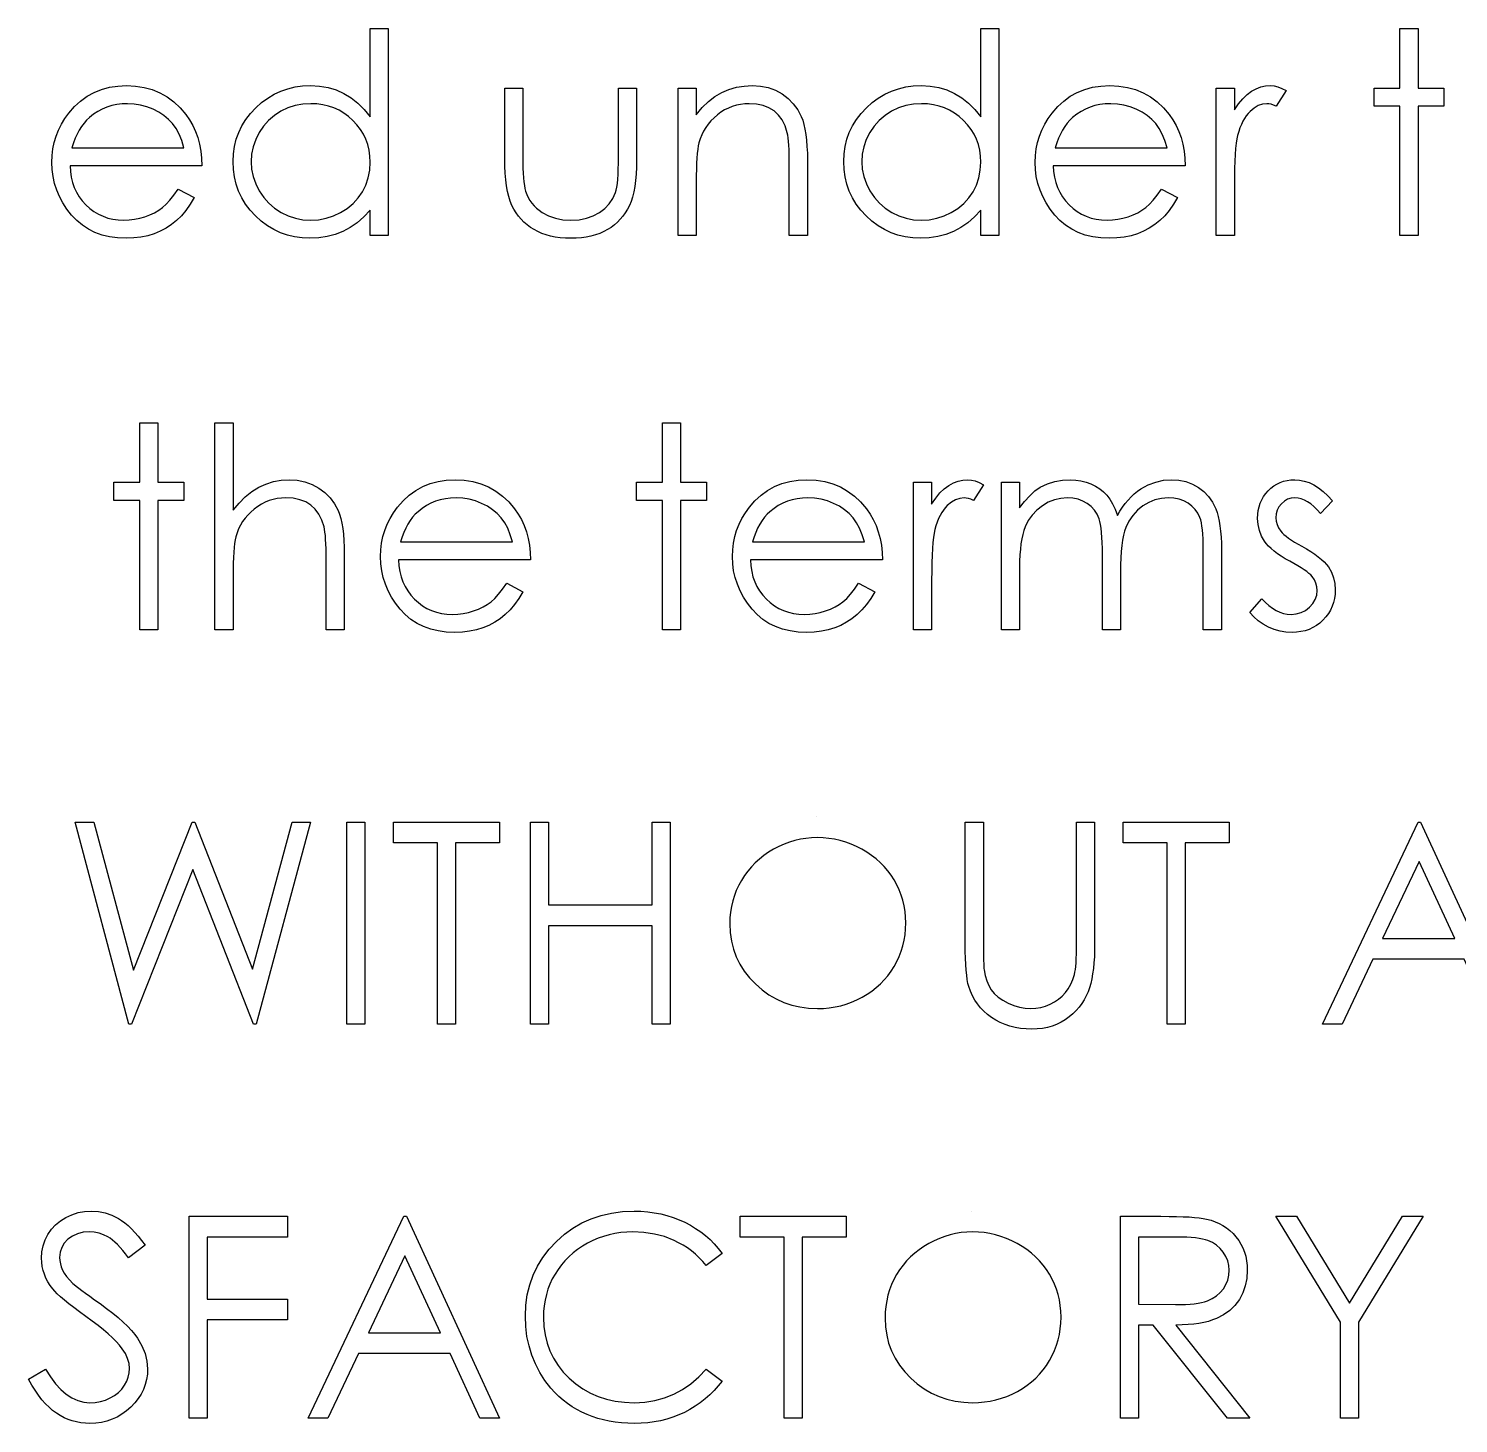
# Model space of a CAD drawing. Header units: millimetres. Extents: x -49 to 245, y 0 to 119.
# Drawn here: x 90.37 to 115.17, y 87.79 to 111.97 of the extents above; entities that cross this region are included whole.
import ezdxf

# ---------------------------------------------------------------- set-up
doc = ezdxf.new("R2010")
doc.units = ezdxf.units.MM

msp = doc.modelspace()

# ---------------------------------------------------------------- linework, layer by layer
at = {"color": 7, "linetype": 'Continuous'}
for p, q in [((104.035, 98.302), (104.035, 98.302)), ((106.728, 91.468), (106.728, 91.468))]:
    msp.add_line(p, q, dxfattribs=at)
at = {"color": 7, "linetype": 'Continuous', "flags": 128}
for points in [[(96.609, 111.968), (96.609, 108.379), (96.609, 108.379), (96.295, 108.379), (96.295, 108.379), (96.295, 108.821), (96.295, 108.821), (96.186, 108.703), (96.072, 108.602), (95.95, 108.518), (95.823, 108.451), (95.689, 108.4), (95.549, 108.363), (95.403, 108.341), (95.25, 108.334), (95.25, 108.334), (95.115, 108.34), (94.985, 108.358), (94.859, 108.388), (94.739, 108.43), (94.624, 108.485), (94.513, 108.552), (94.408, 108.63), (94.307, 108.721), (94.216, 108.821), (94.136, 108.925), (94.07, 109.035), (94.014, 109.151), (93.972, 109.272), (93.941, 109.397), (93.923, 109.528), (93.917, 109.664), (93.917, 109.664), (93.923, 109.798), (93.941, 109.927), (93.972, 110.05), (94.016, 110.169), (94.071, 110.283), (94.138, 110.391), (94.218, 110.496), (94.311, 110.595), (94.412, 110.685), (94.518, 110.764), (94.629, 110.83), (94.746, 110.884), (94.867, 110.927), (94.993, 110.957), (95.124, 110.975), (95.26, 110.981), (95.26, 110.981), (95.417, 110.973), (95.565, 110.947), (95.706, 110.905), (95.839, 110.846), (95.965, 110.77), (96.083, 110.677), (96.193, 110.567), (96.295, 110.441), (96.295, 110.441), (96.295, 111.968), (96.295, 111.968), (96.609, 111.968)], [(107.199, 111.968), (107.199, 108.379), (107.199, 108.379), (106.885, 108.379), (106.885, 108.379), (106.885, 108.821), (106.885, 108.821), (106.776, 108.703), (106.662, 108.602), (106.54, 108.518), (106.412, 108.451), (106.278, 108.4), (106.139, 108.363), (105.992, 108.341), (105.84, 108.334), (105.84, 108.334), (105.705, 108.34), (105.574, 108.358), (105.449, 108.388), (105.328, 108.43), (105.213, 108.485), (105.103, 108.552), (104.997, 108.63), (104.897, 108.721), (104.805, 108.821), (104.726, 108.925), (104.659, 109.035), (104.604, 109.151), (104.561, 109.272), (104.531, 109.397), (104.513, 109.528), (104.507, 109.664), (104.507, 109.664), (104.513, 109.798), (104.531, 109.927), (104.562, 110.05), (104.605, 110.169), (104.661, 110.283), (104.728, 110.391), (104.808, 110.496), (104.901, 110.595), (105.002, 110.685), (105.108, 110.764), (105.219, 110.83), (105.335, 110.884), (105.457, 110.927), (105.583, 110.957), (105.714, 110.975), (105.85, 110.981), (105.85, 110.981), (106.006, 110.973), (106.155, 110.947), (106.296, 110.905), (106.429, 110.846), (106.555, 110.77), (106.673, 110.677), (106.782, 110.567), (106.885, 110.441), (106.885, 110.441), (106.885, 111.968), (106.885, 111.968), (107.199, 111.968)], [(114.154, 111.968), (114.468, 111.968), (114.468, 111.968), (114.468, 110.936), (114.468, 110.936), (114.917, 110.936), (114.917, 110.936), (114.917, 110.622), (114.917, 110.622), (114.468, 110.622), (114.468, 110.622), (114.468, 108.379), (114.468, 108.379), (114.154, 108.379), (114.154, 108.379), (114.154, 110.622), (114.154, 110.622), (113.705, 110.622), (113.705, 110.622), (113.705, 110.936), (113.705, 110.936), (114.154, 110.936), (114.154, 110.936), (114.154, 111.968)], [(92.965, 109.186), (93.244, 109.04), (93.244, 109.04), (93.175, 108.923), (93.101, 108.817), (93.023, 108.723), (92.939, 108.642), (92.85, 108.571), (92.756, 108.51), (92.656, 108.456), (92.55, 108.412), (92.439, 108.378), (92.32, 108.353), (92.195, 108.339), (92.062, 108.334), (92.062, 108.334), (91.915, 108.34), (91.776, 108.359), (91.646, 108.39), (91.523, 108.435), (91.41, 108.491), (91.304, 108.561), (91.206, 108.643), (91.117, 108.737), (91.037, 108.84), (90.967, 108.946), (90.909, 109.055), (90.861, 109.168), (90.824, 109.284), (90.797, 109.402), (90.781, 109.525), (90.776, 109.65), (90.776, 109.65), (90.781, 109.768), (90.794, 109.883), (90.817, 109.995), (90.849, 110.103), (90.891, 110.208), (90.941, 110.31), (91.002, 110.409), (91.07, 110.504), (91.07, 110.504), (91.168, 110.616), (91.273, 110.713), (91.386, 110.795), (91.507, 110.862), (91.636, 110.914), (91.773, 110.952), (91.917, 110.973), (92.07, 110.981), (92.07, 110.981), (92.227, 110.973), (92.377, 110.95), (92.517, 110.91), (92.65, 110.856), (92.775, 110.785), (92.891, 110.698), (93, 110.595), (93.1, 110.478), (93.1, 110.478), (93.165, 110.386), (93.22, 110.289), (93.268, 110.186), (93.306, 110.078), (93.337, 109.964), (93.359, 109.845), (93.373, 109.72), (93.378, 109.59), (93.378, 109.59), (91.09, 109.59), (91.09, 109.59), (91.096, 109.489), (91.11, 109.392), (91.133, 109.3), (91.164, 109.214), (91.201, 109.132), (91.248, 109.054), (91.302, 108.981), (91.365, 108.912), (91.434, 108.85), (91.506, 108.796), (91.582, 108.751), (91.663, 108.714), (91.747, 108.685), (91.835, 108.665), (91.927, 108.652), (92.023, 108.648), (92.023, 108.648), (92.117, 108.651), (92.209, 108.662), (92.3, 108.681), (92.39, 108.707), (92.476, 108.74), (92.555, 108.777), (92.628, 108.82), (92.693, 108.866), (92.757, 108.923), (92.824, 108.996), (92.893, 109.083), (92.965, 109.186)], [(98.628, 110.936), (98.943, 110.936), (98.943, 110.936), (98.943, 109.75), (98.943, 109.75), (98.943, 109.645), (98.945, 109.55), (98.95, 109.462), (98.955, 109.383), (98.962, 109.313), (98.971, 109.251), (98.98, 109.197), (98.992, 109.152), (98.992, 109.152), (99.013, 109.095), (99.038, 109.041), (99.067, 108.991), (99.1, 108.943), (99.138, 108.898), (99.18, 108.857), (99.226, 108.818), (99.276, 108.783), (99.386, 108.724), (99.507, 108.681), (99.637, 108.656), (99.778, 108.648), (99.778, 108.648), (99.918, 108.656), (100.047, 108.681), (100.165, 108.722), (100.271, 108.78), (100.364, 108.85), (100.442, 108.932), (100.505, 109.024), (100.551, 109.127), (100.551, 109.127), (100.563, 109.169), (100.573, 109.221), (100.582, 109.283), (100.59, 109.356), (100.596, 109.439), (100.599, 109.533), (100.602, 109.636), (100.603, 109.75), (100.603, 109.75), (100.603, 110.936), (100.603, 110.936), (100.917, 110.936), (100.917, 110.936), (100.917, 109.691), (100.917, 109.691), (100.915, 109.564), (100.909, 109.445), (100.899, 109.333), (100.885, 109.231), (100.868, 109.136), (100.846, 109.049), (100.82, 108.971), (100.791, 108.9), (100.757, 108.836), (100.72, 108.775), (100.678, 108.717), (100.633, 108.663), (100.583, 108.613), (100.53, 108.566), (100.472, 108.523), (100.411, 108.484), (100.345, 108.449), (100.276, 108.418), (100.202, 108.393), (100.125, 108.371), (100.043, 108.355), (99.958, 108.343), (99.869, 108.336), (99.775, 108.334), (99.775, 108.334), (99.682, 108.336), (99.592, 108.343), (99.506, 108.355), (99.424, 108.371), (99.346, 108.393), (99.273, 108.418), (99.203, 108.449), (99.137, 108.484), (99.075, 108.523), (99.017, 108.566), (98.963, 108.613), (98.913, 108.664), (98.868, 108.719), (98.826, 108.777), (98.788, 108.838), (98.755, 108.904), (98.725, 108.975), (98.699, 109.055), (98.678, 109.144), (98.66, 109.241), (98.646, 109.347), (98.636, 109.46), (98.631, 109.583), (98.628, 109.714), (98.628, 109.714), (98.628, 110.936)], [(101.635, 110.936), (101.949, 110.936), (101.949, 110.936), (101.949, 110.475), (101.949, 110.475), (102.052, 110.598), (102.16, 110.704), (102.274, 110.791), (102.393, 110.86), (102.517, 110.913), (102.647, 110.951), (102.782, 110.973), (102.922, 110.981), (102.922, 110.981), (103.064, 110.972), (103.197, 110.945), (103.322, 110.9), (103.438, 110.837), (103.543, 110.758), (103.634, 110.667), (103.71, 110.563), (103.771, 110.447), (103.796, 110.382), (103.818, 110.307), (103.836, 110.225), (103.852, 110.134), (103.863, 110.035), (103.871, 109.927), (103.877, 109.809), (103.878, 109.685), (103.878, 109.685), (103.878, 108.379), (103.878, 108.379), (103.564, 108.379), (103.564, 108.379), (103.564, 109.582), (103.564, 109.582), (103.564, 109.686), (103.562, 109.781), (103.559, 109.868), (103.555, 109.946), (103.55, 110.014), (103.543, 110.072), (103.536, 110.123), (103.527, 110.164), (103.527, 110.164), (103.491, 110.281), (103.442, 110.384), (103.379, 110.47), (103.302, 110.541), (103.212, 110.596), (103.11, 110.635), (102.995, 110.659), (102.867, 110.667), (102.867, 110.667), (102.792, 110.664), (102.718, 110.655), (102.646, 110.64), (102.576, 110.619), (102.508, 110.591), (102.443, 110.558), (102.379, 110.518), (102.317, 110.472), (102.259, 110.422), (102.206, 110.369), (102.159, 110.313), (102.116, 110.254), (102.079, 110.192), (102.046, 110.128), (102.019, 110.06), (101.997, 109.99), (101.997, 109.99), (101.986, 109.938), (101.976, 109.876), (101.968, 109.805), (101.961, 109.724), (101.956, 109.634), (101.952, 109.533), (101.95, 109.423), (101.949, 109.303), (101.949, 109.303), (101.949, 108.379), (101.949, 108.379), (101.635, 108.379), (101.635, 108.379), (101.635, 110.936)], [(110.016, 109.186), (110.295, 109.04), (110.295, 109.04), (110.226, 108.923), (110.153, 108.817), (110.074, 108.723), (109.99, 108.642), (109.901, 108.571), (109.807, 108.51), (109.707, 108.456), (109.602, 108.412), (109.49, 108.378), (109.372, 108.353), (109.246, 108.339), (109.114, 108.334), (109.114, 108.334), (108.966, 108.34), (108.828, 108.359), (108.697, 108.39), (108.575, 108.435), (108.461, 108.491), (108.355, 108.561), (108.257, 108.643), (108.168, 108.737), (108.088, 108.84), (108.019, 108.946), (107.96, 109.055), (107.913, 109.168), (107.875, 109.284), (107.848, 109.402), (107.833, 109.525), (107.827, 109.65), (107.827, 109.65), (107.832, 109.768), (107.845, 109.883), (107.869, 109.995), (107.901, 110.103), (107.942, 110.208), (107.993, 110.31), (108.053, 110.409), (108.122, 110.504), (108.122, 110.504), (108.219, 110.616), (108.324, 110.713), (108.437, 110.795), (108.558, 110.862), (108.687, 110.914), (108.824, 110.952), (108.969, 110.973), (109.121, 110.981), (109.121, 110.981), (109.278, 110.973), (109.428, 110.95), (109.569, 110.91), (109.701, 110.856), (109.826, 110.785), (109.942, 110.698), (110.051, 110.595), (110.151, 110.478), (110.151, 110.478), (110.216, 110.386), (110.271, 110.289), (110.319, 110.186), (110.357, 110.078), (110.388, 109.964), (110.411, 109.845), (110.424, 109.72), (110.43, 109.59), (110.43, 109.59), (108.141, 109.59), (108.141, 109.59), (108.148, 109.489), (108.162, 109.392), (108.184, 109.3), (108.215, 109.214), (108.253, 109.132), (108.299, 109.054), (108.354, 108.981), (108.416, 108.912), (108.485, 108.85), (108.557, 108.796), (108.633, 108.751), (108.714, 108.714), (108.798, 108.685), (108.887, 108.665), (108.978, 108.652), (109.074, 108.648), (109.074, 108.648), (109.168, 108.651), (109.26, 108.662), (109.351, 108.681), (109.441, 108.707), (109.527, 108.74), (109.607, 108.777), (109.679, 108.82), (109.745, 108.866), (109.809, 108.923), (109.875, 108.996), (109.945, 109.083), (110.016, 109.186)], [(110.968, 110.936), (111.282, 110.936), (111.282, 110.936), (111.282, 110.56), (111.282, 110.56), (111.354, 110.663), (111.427, 110.752), (111.502, 110.824), (111.58, 110.882), (111.659, 110.925), (111.74, 110.957), (111.822, 110.975), (111.906, 110.981), (111.906, 110.981), (111.971, 110.975), (112.039, 110.959), (112.108, 110.932), (112.18, 110.893), (112.18, 110.893), (112.007, 110.621), (112.007, 110.621), (111.962, 110.641), (111.92, 110.656), (111.881, 110.664), (111.847, 110.667), (111.847, 110.667), (111.772, 110.659), (111.697, 110.633), (111.625, 110.591), (111.554, 110.532), (111.519, 110.497), (111.487, 110.456), (111.458, 110.411), (111.43, 110.361), (111.404, 110.307), (111.38, 110.248), (111.358, 110.184), (111.338, 110.116), (111.338, 110.116), (111.325, 110.055), (111.314, 109.98), (111.304, 109.891), (111.296, 109.788), (111.29, 109.671), (111.286, 109.541), (111.283, 109.397), (111.282, 109.238), (111.282, 109.238), (111.282, 108.379), (111.282, 108.379), (110.968, 108.379), (110.968, 108.379), (110.968, 110.936)], [(93.064, 109.904), (93.027, 110.028), (92.982, 110.139), (92.929, 110.236), (92.869, 110.321), (92.8, 110.395), (92.72, 110.462), (92.63, 110.52), (92.53, 110.572), (92.423, 110.614), (92.313, 110.643), (92.201, 110.661), (92.086, 110.667), (92.086, 110.667), (91.992, 110.663), (91.901, 110.652), (91.814, 110.633), (91.73, 110.607), (91.649, 110.573), (91.572, 110.532), (91.498, 110.483), (91.427, 110.427), (91.427, 110.427), (91.378, 110.381), (91.333, 110.329), (91.29, 110.272), (91.251, 110.21), (91.214, 110.141), (91.18, 110.068), (91.15, 109.989), (91.123, 109.904), (91.123, 109.904), (93.064, 109.904)], [(95.264, 110.667), (95.127, 110.659), (94.995, 110.634), (94.869, 110.593), (94.748, 110.535), (94.636, 110.463), (94.535, 110.377), (94.447, 110.278), (94.371, 110.165), (94.31, 110.044), (94.266, 109.92), (94.239, 109.792), (94.231, 109.661), (94.231, 109.661), (94.24, 109.53), (94.266, 109.403), (94.31, 109.278), (94.372, 109.156), (94.449, 109.042), (94.537, 108.942), (94.638, 108.855), (94.751, 108.782), (94.873, 108.723), (94.998, 108.681), (95.128, 108.656), (95.262, 108.648), (95.262, 108.648), (95.398, 108.656), (95.53, 108.681), (95.658, 108.722), (95.783, 108.78), (95.899, 108.852), (96.001, 108.937), (96.088, 109.033), (96.162, 109.14), (96.22, 109.257), (96.262, 109.382), (96.287, 109.513), (96.295, 109.652), (96.295, 109.652), (96.29, 109.758), (96.276, 109.859), (96.253, 109.957), (96.221, 110.049), (96.179, 110.138), (96.128, 110.222), (96.067, 110.301), (95.997, 110.376), (95.921, 110.444), (95.84, 110.504), (95.755, 110.553), (95.665, 110.594), (95.572, 110.626), (95.473, 110.649), (95.371, 110.663), (95.264, 110.667)], [(105.854, 110.667), (105.717, 110.659), (105.585, 110.634), (105.459, 110.593), (105.337, 110.535), (105.225, 110.463), (105.125, 110.377), (105.037, 110.278), (104.96, 110.165), (104.899, 110.044), (104.856, 109.92), (104.829, 109.792), (104.821, 109.661), (104.821, 109.661), (104.83, 109.53), (104.856, 109.403), (104.9, 109.278), (104.962, 109.156), (105.039, 109.042), (105.127, 108.942), (105.228, 108.855), (105.341, 108.782), (105.462, 108.723), (105.588, 108.681), (105.717, 108.656), (105.851, 108.648), (105.851, 108.648), (105.987, 108.656), (106.12, 108.681), (106.248, 108.722), (106.373, 108.78), (106.489, 108.852), (106.591, 108.937), (106.678, 109.033), (106.752, 109.14), (106.81, 109.257), (106.852, 109.382), (106.876, 109.513), (106.885, 109.652), (106.885, 109.652), (106.88, 109.758), (106.866, 109.859), (106.843, 109.957), (106.811, 110.049), (106.768, 110.138), (106.717, 110.222), (106.657, 110.301), (106.587, 110.376), (106.51, 110.444), (106.43, 110.504), (106.344, 110.553), (106.255, 110.594), (106.161, 110.626), (106.063, 110.649), (105.961, 110.663), (105.854, 110.667)], [(110.116, 109.904), (110.078, 110.028), (110.033, 110.139), (109.98, 110.236), (109.92, 110.321), (109.851, 110.395), (109.771, 110.462), (109.682, 110.52), (109.581, 110.572), (109.475, 110.614), (109.365, 110.643), (109.253, 110.661), (109.138, 110.667), (109.138, 110.667), (109.044, 110.663), (108.952, 110.652), (108.865, 110.633), (108.781, 110.607), (108.7, 110.573), (108.623, 110.532), (108.549, 110.483), (108.478, 110.427), (108.478, 110.427), (108.429, 110.381), (108.384, 110.329), (108.341, 110.272), (108.302, 110.21), (108.265, 110.141), (108.232, 110.068), (108.202, 109.989), (108.174, 109.904), (108.174, 109.904), (110.116, 109.904)], [(92.301, 105.135), (92.616, 105.135), (92.616, 105.135), (92.616, 104.103), (92.616, 104.103), (93.064, 104.103), (93.064, 104.103), (93.064, 103.789), (93.064, 103.789), (92.616, 103.789), (92.616, 103.789), (92.616, 101.545), (92.616, 101.545), (92.302, 101.545), (92.302, 101.545), (92.302, 103.789), (92.302, 103.789), (91.853, 103.789), (91.853, 103.789), (91.853, 104.103), (91.853, 104.103), (92.302, 104.103), (92.302, 104.103), (92.302, 105.135)], [(93.603, 105.135), (93.917, 105.135), (93.917, 105.135), (93.917, 103.62), (93.917, 103.62), (94.021, 103.744), (94.13, 103.851), (94.244, 103.942), (94.363, 104.016), (94.487, 104.073), (94.617, 104.115), (94.751, 104.139), (94.89, 104.148), (94.89, 104.148), (95.032, 104.139), (95.165, 104.112), (95.29, 104.066), (95.406, 104.003), (95.511, 103.925), (95.602, 103.834), (95.678, 103.731), (95.739, 103.615), (95.764, 103.55), (95.786, 103.475), (95.804, 103.393), (95.82, 103.302), (95.831, 103.202), (95.839, 103.094), (95.845, 102.977), (95.846, 102.851), (95.846, 102.851), (95.846, 101.545), (95.846, 101.545), (95.532, 101.545), (95.532, 101.545), (95.532, 102.748), (95.532, 102.748), (95.532, 102.853), (95.53, 102.948), (95.527, 103.034), (95.523, 103.112), (95.518, 103.18), (95.512, 103.239), (95.504, 103.29), (95.496, 103.33), (95.496, 103.33), (95.458, 103.448), (95.407, 103.55), (95.344, 103.637), (95.268, 103.707), (95.179, 103.763), (95.077, 103.802), (94.962, 103.826), (94.835, 103.834), (94.835, 103.834), (94.759, 103.831), (94.685, 103.822), (94.613, 103.806), (94.544, 103.785), (94.476, 103.757), (94.41, 103.724), (94.347, 103.684), (94.285, 103.639), (94.227, 103.588), (94.174, 103.536), (94.127, 103.48), (94.084, 103.421), (94.047, 103.359), (94.014, 103.294), (93.987, 103.226), (93.965, 103.156), (93.965, 103.156), (93.954, 103.105), (93.944, 103.044), (93.936, 102.973), (93.929, 102.892), (93.924, 102.802), (93.92, 102.701), (93.918, 102.591), (93.917, 102.47), (93.917, 102.47), (93.917, 101.545), (93.917, 101.545), (93.603, 101.545), (93.603, 101.545), (93.603, 105.135)], [(101.366, 105.135), (101.68, 105.135), (101.68, 105.135), (101.68, 104.103), (101.68, 104.103), (102.128, 104.103), (102.128, 104.103), (102.128, 103.789), (102.128, 103.789), (101.68, 103.789), (101.68, 103.789), (101.68, 101.545), (101.68, 101.545), (101.366, 101.545), (101.366, 101.545), (101.366, 103.789), (101.366, 103.789), (100.917, 103.789), (100.917, 103.789), (100.917, 104.103), (100.917, 104.103), (101.366, 104.103), (101.366, 104.103), (101.366, 105.135)], [(98.663, 102.353), (98.943, 102.206), (98.943, 102.206), (98.874, 102.089), (98.8, 101.984), (98.722, 101.89), (98.638, 101.809), (98.548, 101.738), (98.455, 101.676), (98.354, 101.623), (98.249, 101.579), (98.138, 101.544), (98.019, 101.52), (97.894, 101.505), (97.761, 101.5), (97.761, 101.5), (97.614, 101.507), (97.475, 101.526), (97.345, 101.557), (97.222, 101.601), (97.108, 101.658), (97.003, 101.727), (96.904, 101.809), (96.815, 101.904), (96.735, 102.007), (96.666, 102.112), (96.608, 102.222), (96.56, 102.335), (96.522, 102.45), (96.496, 102.569), (96.48, 102.692), (96.475, 102.817), (96.475, 102.817), (96.479, 102.935), (96.493, 103.05), (96.516, 103.161), (96.548, 103.27), (96.59, 103.375), (96.64, 103.477), (96.7, 103.576), (96.769, 103.671), (96.769, 103.671), (96.867, 103.782), (96.972, 103.88), (97.085, 103.961), (97.206, 104.029), (97.335, 104.08), (97.472, 104.118), (97.616, 104.14), (97.769, 104.148), (97.769, 104.148), (97.926, 104.14), (98.075, 104.116), (98.216, 104.077), (98.349, 104.022), (98.473, 103.951), (98.59, 103.864), (98.699, 103.762), (98.799, 103.644), (98.799, 103.644), (98.863, 103.552), (98.919, 103.456), (98.966, 103.353), (99.005, 103.245), (99.036, 103.131), (99.058, 103.012), (99.072, 102.887), (99.077, 102.757), (99.077, 102.757), (96.789, 102.757), (96.789, 102.757), (96.795, 102.656), (96.809, 102.559), (96.831, 102.467), (96.862, 102.38), (96.9, 102.298), (96.946, 102.22), (97.001, 102.147), (97.064, 102.079), (97.132, 102.017), (97.204, 101.963), (97.281, 101.917), (97.361, 101.88), (97.446, 101.852), (97.534, 101.831), (97.626, 101.819), (97.722, 101.814), (97.722, 101.814), (97.816, 101.818), (97.908, 101.829), (97.999, 101.848), (98.089, 101.874), (98.175, 101.906), (98.254, 101.944), (98.326, 101.986), (98.392, 102.033), (98.456, 102.09), (98.523, 102.163), (98.592, 102.25), (98.663, 102.353)], [(104.766, 102.353), (105.045, 102.206), (105.045, 102.206), (104.976, 102.089), (104.903, 101.984), (104.824, 101.89), (104.74, 101.809), (104.651, 101.738), (104.557, 101.676), (104.457, 101.623), (104.352, 101.579), (104.24, 101.544), (104.122, 101.52), (103.996, 101.505), (103.864, 101.5), (103.864, 101.5), (103.716, 101.507), (103.578, 101.526), (103.447, 101.557), (103.325, 101.601), (103.211, 101.658), (103.105, 101.727), (103.007, 101.809), (102.918, 101.904), (102.838, 102.007), (102.769, 102.112), (102.71, 102.222), (102.663, 102.335), (102.625, 102.45), (102.598, 102.569), (102.583, 102.692), (102.577, 102.817), (102.577, 102.817), (102.582, 102.935), (102.595, 103.05), (102.619, 103.161), (102.651, 103.27), (102.692, 103.375), (102.743, 103.477), (102.803, 103.576), (102.872, 103.671), (102.872, 103.671), (102.969, 103.782), (103.074, 103.88), (103.187, 103.961), (103.308, 104.029), (103.437, 104.08), (103.574, 104.118), (103.719, 104.14), (103.871, 104.148), (103.871, 104.148), (104.028, 104.14), (104.178, 104.116), (104.319, 104.077), (104.451, 104.022), (104.576, 103.951), (104.692, 103.864), (104.801, 103.762), (104.901, 103.644), (104.901, 103.644), (104.966, 103.552), (105.021, 103.456), (105.069, 103.353), (105.107, 103.245), (105.138, 103.131), (105.161, 103.012), (105.174, 102.887), (105.18, 102.757), (105.18, 102.757), (102.891, 102.757), (102.891, 102.757), (102.898, 102.656), (102.912, 102.559), (102.934, 102.467), (102.965, 102.38), (103.003, 102.298), (103.049, 102.22), (103.104, 102.147), (103.166, 102.079), (103.235, 102.017), (103.307, 101.963), (103.383, 101.917), (103.464, 101.88), (103.548, 101.852), (103.637, 101.831), (103.728, 101.819), (103.824, 101.814), (103.824, 101.814), (103.918, 101.818), (104.01, 101.829), (104.101, 101.848), (104.191, 101.874), (104.277, 101.906), (104.357, 101.944), (104.429, 101.986), (104.495, 102.033), (104.559, 102.09), (104.625, 102.163), (104.695, 102.25), (104.766, 102.353)], [(105.718, 104.103), (106.032, 104.103), (106.032, 104.103), (106.032, 103.726), (106.032, 103.726), (106.104, 103.83), (106.177, 103.918), (106.252, 103.991), (106.33, 104.048), (106.409, 104.092), (106.49, 104.123), (106.572, 104.141), (106.656, 104.148), (106.656, 104.148), (106.721, 104.142), (106.789, 104.126), (106.858, 104.099), (106.93, 104.06), (106.93, 104.06), (106.757, 103.788), (106.757, 103.788), (106.712, 103.808), (106.67, 103.822), (106.631, 103.831), (106.597, 103.834), (106.597, 103.834), (106.522, 103.825), (106.447, 103.8), (106.375, 103.758), (106.304, 103.699), (106.269, 103.663), (106.237, 103.623), (106.208, 103.578), (106.18, 103.528), (106.154, 103.473), (106.13, 103.414), (106.108, 103.351), (106.088, 103.283), (106.088, 103.283), (106.075, 103.222), (106.064, 103.147), (106.054, 103.057), (106.046, 102.954), (106.04, 102.838), (106.036, 102.708), (106.033, 102.563), (106.032, 102.405), (106.032, 102.405), (106.032, 101.545), (106.032, 101.545), (105.718, 101.545), (105.718, 101.545), (105.718, 104.103)], [(107.244, 104.103), (107.558, 104.103), (107.558, 104.103), (107.558, 103.658), (107.558, 103.658), (107.645, 103.773), (107.733, 103.871), (107.822, 103.953), (107.913, 104.018), (107.913, 104.018), (108.04, 104.075), (108.17, 104.115), (108.303, 104.139), (108.44, 104.148), (108.44, 104.148), (108.532, 104.143), (108.622, 104.13), (108.71, 104.106), (108.795, 104.074), (108.875, 104.034), (108.948, 103.989), (109.013, 103.937), (109.07, 103.879), (109.121, 103.811), (109.169, 103.731), (109.213, 103.637), (109.254, 103.53), (109.254, 103.53), (109.296, 103.604), (109.341, 103.672), (109.389, 103.737), (109.438, 103.796), (109.491, 103.852), (109.546, 103.902), (109.603, 103.949), (109.663, 103.99), (109.788, 104.059), (109.919, 104.108), (110.053, 104.138), (110.192, 104.148), (110.192, 104.148), (110.32, 104.139), (110.441, 104.115), (110.554, 104.073), (110.659, 104.015), (110.754, 103.942), (110.836, 103.855), (110.904, 103.757), (110.96, 103.644), (110.983, 103.581), (111.003, 103.51), (111.019, 103.432), (111.033, 103.346), (111.044, 103.254), (111.052, 103.154), (111.057, 103.046), (111.058, 102.931), (111.058, 102.931), (111.058, 101.545), (111.058, 101.545), (110.744, 101.545), (110.744, 101.545), (110.744, 102.932), (110.744, 102.932), (110.743, 103.03), (110.74, 103.121), (110.735, 103.203), (110.729, 103.277), (110.721, 103.343), (110.71, 103.401), (110.698, 103.452), (110.684, 103.494), (110.649, 103.567), (110.604, 103.632), (110.547, 103.69), (110.481, 103.74), (110.406, 103.781), (110.323, 103.811), (110.234, 103.828), (110.137, 103.834), (110.137, 103.834), (110.019, 103.825), (109.906, 103.799), (109.797, 103.755), (109.694, 103.693), (109.6, 103.618), (109.52, 103.53), (109.454, 103.43), (109.4, 103.32), (109.379, 103.257), (109.36, 103.184), (109.344, 103.101), (109.331, 103.008), (109.321, 102.906), (109.314, 102.794), (109.309, 102.672), (109.308, 102.54), (109.308, 102.54), (109.308, 101.545), (109.308, 101.545), (108.994, 101.545), (108.994, 101.545), (108.994, 102.846), (108.994, 102.846), (108.993, 102.956), (108.99, 103.057), (108.985, 103.149), (108.979, 103.232), (108.971, 103.306), (108.961, 103.369), (108.949, 103.425), (108.935, 103.47), (108.901, 103.549), (108.855, 103.619), (108.798, 103.681), (108.731, 103.734), (108.655, 103.778), (108.572, 103.809), (108.482, 103.827), (108.385, 103.834), (108.385, 103.834), (108.272, 103.825), (108.162, 103.799), (108.055, 103.757), (107.953, 103.697), (107.859, 103.623), (107.777, 103.536), (107.709, 103.439), (107.655, 103.329), (107.632, 103.267), (107.613, 103.198), (107.596, 103.121), (107.582, 103.036), (107.571, 102.945), (107.564, 102.844), (107.559, 102.737), (107.558, 102.621), (107.558, 102.621), (107.558, 101.545), (107.558, 101.545), (107.244, 101.545), (107.244, 101.545), (107.244, 104.103)], [(112.987, 103.784), (112.774, 103.564), (112.774, 103.564), (112.718, 103.628), (112.662, 103.682), (112.606, 103.728), (112.551, 103.766), (112.496, 103.796), (112.441, 103.817), (112.387, 103.829), (112.333, 103.834), (112.333, 103.834), (112.267, 103.827), (112.206, 103.808), (112.149, 103.775), (112.098, 103.73), (112.055, 103.676), (112.025, 103.618), (112.007, 103.556), (112, 103.489), (112, 103.489), (112.006, 103.429), (112.022, 103.371), (112.049, 103.313), (112.087, 103.257), (112.087, 103.257), (112.112, 103.229), (112.143, 103.199), (112.179, 103.168), (112.222, 103.135), (112.271, 103.102), (112.326, 103.067), (112.386, 103.031), (112.452, 102.994), (112.452, 102.994), (112.534, 102.947), (112.608, 102.902), (112.676, 102.856), (112.737, 102.811), (112.791, 102.767), (112.839, 102.722), (112.879, 102.678), (112.913, 102.635), (112.913, 102.635), (112.965, 102.544), (113.003, 102.448), (113.025, 102.347), (113.032, 102.239), (113.032, 102.239), (113.029, 102.164), (113.019, 102.091), (113.002, 102.021), (112.979, 101.954), (112.948, 101.889), (112.912, 101.828), (112.868, 101.77), (112.818, 101.715), (112.762, 101.664), (112.704, 101.621), (112.642, 101.584), (112.577, 101.554), (112.509, 101.53), (112.436, 101.514), (112.361, 101.504), (112.283, 101.5), (112.283, 101.5), (112.177, 101.506), (112.074, 101.523), (111.973, 101.552), (111.874, 101.592), (111.781, 101.643), (111.696, 101.702), (111.62, 101.77), (111.552, 101.847), (111.552, 101.847), (111.76, 102.084), (111.76, 102.084), (111.82, 102.021), (111.881, 101.966), (111.943, 101.92), (112.006, 101.882), (112.07, 101.852), (112.135, 101.831), (112.2, 101.819), (112.267, 101.814), (112.267, 101.814), (112.357, 101.822), (112.441, 101.845), (112.517, 101.883), (112.586, 101.937), (112.644, 102.001), (112.685, 102.071), (112.71, 102.145), (112.718, 102.226), (112.718, 102.226), (112.713, 102.293), (112.696, 102.356), (112.67, 102.415), (112.632, 102.47), (112.632, 102.47), (112.607, 102.497), (112.576, 102.525), (112.537, 102.556), (112.492, 102.588), (112.441, 102.622), (112.382, 102.657), (112.316, 102.694), (112.244, 102.734), (112.244, 102.734), (112.166, 102.778), (112.095, 102.822), (112.03, 102.866), (111.971, 102.91), (111.92, 102.953), (111.875, 102.996), (111.835, 103.04), (111.803, 103.083), (111.803, 103.083), (111.752, 103.172), (111.716, 103.268), (111.693, 103.369), (111.686, 103.477), (111.686, 103.477), (111.689, 103.548), (111.697, 103.615), (111.712, 103.679), (111.732, 103.741), (111.758, 103.799), (111.789, 103.855), (111.826, 103.907), (111.869, 103.956), (111.917, 104.001), (111.967, 104.04), (112.021, 104.073), (112.077, 104.1), (112.136, 104.121), (112.199, 104.136), (112.264, 104.145), (112.333, 104.148), (112.333, 104.148), (112.414, 104.142), (112.495, 104.125), (112.577, 104.097), (112.659, 104.057), (112.741, 104.005), (112.823, 103.943), (112.905, 103.869), (112.987, 103.784)], [(98.763, 103.071), (98.726, 103.195), (98.68, 103.306), (98.628, 103.403), (98.567, 103.487), (98.499, 103.562), (98.419, 103.628), (98.329, 103.687), (98.229, 103.738), (98.122, 103.78), (98.012, 103.81), (97.9, 103.828), (97.785, 103.834), (97.785, 103.834), (97.691, 103.83), (97.6, 103.819), (97.512, 103.8), (97.429, 103.774), (97.347, 103.74), (97.27, 103.699), (97.197, 103.65), (97.126, 103.594), (97.126, 103.594), (97.077, 103.548), (97.031, 103.496), (96.989, 103.439), (96.949, 103.377), (96.913, 103.308), (96.879, 103.234), (96.849, 103.156), (96.822, 103.071), (96.822, 103.071), (98.763, 103.071)], [(104.866, 103.071), (104.828, 103.195), (104.783, 103.306), (104.73, 103.403), (104.67, 103.487), (104.601, 103.562), (104.521, 103.628), (104.432, 103.687), (104.331, 103.738), (104.225, 103.78), (104.115, 103.81), (104.003, 103.828), (103.888, 103.834), (103.888, 103.834), (103.794, 103.83), (103.702, 103.819), (103.615, 103.8), (103.531, 103.774), (103.45, 103.74), (103.373, 103.699), (103.299, 103.65), (103.228, 103.594), (103.228, 103.594), (103.179, 103.548), (103.134, 103.496), (103.091, 103.439), (103.052, 103.377), (103.015, 103.308), (102.982, 103.234), (102.952, 103.156), (102.924, 103.071), (102.924, 103.071), (104.866, 103.071)], [(91.18, 98.212), (91.504, 98.212), (91.504, 98.212), (92.189, 95.645), (92.189, 95.645), (93.208, 98.212), (93.208, 98.212), (93.254, 98.212), (93.254, 98.212), (94.253, 95.663), (94.253, 95.663), (94.942, 98.212), (94.942, 98.212), (95.263, 98.212), (95.263, 98.212), (94.319, 94.712), (94.319, 94.712), (94.274, 94.712), (94.274, 94.712), (93.221, 97.389), (93.221, 97.389), (92.156, 94.712), (92.156, 94.712), (92.111, 94.712), (92.111, 94.712), (91.18, 98.212)], [(95.891, 98.212), (96.205, 98.212), (96.205, 98.212), (96.205, 94.712), (96.205, 94.712), (95.891, 94.712), (95.891, 94.712), (95.891, 98.212)], [(96.699, 97.853), (96.699, 98.212), (96.699, 98.212), (98.539, 98.212), (98.539, 98.212), (98.539, 97.853), (98.539, 97.853), (97.776, 97.853), (97.776, 97.853), (97.776, 94.712), (97.776, 94.712), (97.462, 94.712), (97.462, 94.712), (97.462, 97.853), (97.462, 97.853), (96.699, 97.853)], [(99.077, 98.212), (99.391, 98.212), (99.391, 98.212), (99.391, 96.776), (99.391, 96.776), (101.186, 96.776), (101.186, 96.776), (101.186, 98.212), (101.186, 98.212), (101.5, 98.212), (101.5, 98.212), (101.5, 94.712), (101.5, 94.712), (101.186, 94.712), (101.186, 94.712), (101.186, 96.417), (101.186, 96.417), (99.391, 96.417), (99.391, 96.417), (99.391, 94.712), (99.391, 94.712), (99.077, 94.712), (99.077, 94.712), (99.077, 98.212)], [(106.616, 98.212), (106.93, 98.212), (106.93, 98.212), (106.93, 96.115), (106.93, 96.115), (106.93, 96.026), (106.93, 95.946), (106.932, 95.874), (106.933, 95.812), (106.935, 95.758), (106.937, 95.713), (106.94, 95.677), (106.944, 95.649), (106.944, 95.649), (106.961, 95.551), (106.987, 95.461), (107.022, 95.379), (107.065, 95.306), (107.119, 95.24), (107.186, 95.179), (107.266, 95.124), (107.357, 95.074), (107.456, 95.034), (107.555, 95.004), (107.655, 94.987), (107.754, 94.981), (107.754, 94.981), (107.84, 94.986), (107.924, 94.999), (108.006, 95.022), (108.087, 95.054), (108.163, 95.095), (108.232, 95.142), (108.295, 95.196), (108.352, 95.257), (108.402, 95.325), (108.446, 95.401), (108.481, 95.482), (108.509, 95.571), (108.509, 95.571), (108.518, 95.609), (108.525, 95.655), (108.531, 95.71), (108.536, 95.773), (108.54, 95.846), (108.543, 95.927), (108.544, 96.017), (108.545, 96.115), (108.545, 96.115), (108.545, 98.212), (108.545, 98.212), (108.859, 98.212), (108.859, 98.212), (108.859, 96.098), (108.859, 96.098), (108.858, 95.984), (108.854, 95.875), (108.847, 95.771), (108.837, 95.674), (108.824, 95.582), (108.809, 95.496), (108.791, 95.414), (108.77, 95.339), (108.746, 95.269), (108.715, 95.2), (108.679, 95.133), (108.638, 95.069), (108.59, 95.007), (108.537, 94.948), (108.479, 94.891), (108.415, 94.836), (108.347, 94.786), (108.276, 94.743), (108.2, 94.706), (108.122, 94.675), (108.04, 94.652), (107.954, 94.635), (107.864, 94.626), (107.772, 94.622), (107.772, 94.622), (107.671, 94.626), (107.574, 94.635), (107.481, 94.651), (107.391, 94.673), (107.305, 94.701), (107.223, 94.736), (107.144, 94.777), (107.069, 94.824), (106.999, 94.877), (106.935, 94.933), (106.877, 94.994), (106.825, 95.06), (106.78, 95.128), (106.74, 95.202), (106.706, 95.279), (106.678, 95.36), (106.678, 95.36), (106.663, 95.416), (106.651, 95.483), (106.64, 95.56), (106.631, 95.647), (106.625, 95.745), (106.62, 95.852), (106.616, 95.97), (106.616, 96.098), (106.616, 96.098), (106.616, 98.212)], [(109.353, 97.853), (109.353, 98.212), (109.353, 98.212), (111.193, 98.212), (111.193, 98.212), (111.193, 97.853), (111.193, 97.853), (110.43, 97.853), (110.43, 97.853), (110.43, 94.712), (110.43, 94.712), (110.116, 94.712), (110.116, 94.712), (110.116, 97.853), (110.116, 97.853), (109.353, 97.853)], [(114.513, 98.212), (116.128, 94.712), (116.128, 94.712), (115.787, 94.712), (115.787, 94.712), (115.27, 95.834), (115.27, 95.834), (113.683, 95.834), (113.683, 95.834), (113.151, 94.712), (113.151, 94.712), (112.808, 94.712), (112.808, 94.712), (114.468, 98.212), (114.468, 98.212), (114.513, 98.212)], [(104.051, 97.943), (103.951, 97.94), (103.853, 97.93), (103.756, 97.915), (103.661, 97.893), (103.567, 97.864), (103.474, 97.83), (103.383, 97.789), (103.292, 97.742), (103.205, 97.69), (103.123, 97.633), (103.046, 97.572), (102.974, 97.507), (102.907, 97.438), (102.844, 97.364), (102.786, 97.286), (102.733, 97.203), (102.687, 97.117), (102.645, 97.029), (102.611, 96.938), (102.583, 96.845), (102.56, 96.749), (102.545, 96.651), (102.535, 96.551), (102.532, 96.448), (102.532, 96.448), (102.539, 96.296), (102.56, 96.151), (102.595, 96.012), (102.644, 95.879), (102.706, 95.752), (102.783, 95.63), (102.873, 95.515), (102.977, 95.406), (103.092, 95.306), (103.212, 95.22), (103.337, 95.147), (103.468, 95.088), (103.606, 95.041), (103.748, 95.008), (103.897, 94.987), (104.051, 94.981), (104.051, 94.981), (104.155, 94.984), (104.256, 94.993), (104.357, 95.008), (104.455, 95.03), (104.551, 95.057), (104.645, 95.09), (104.737, 95.13), (104.827, 95.176), (104.914, 95.227), (104.996, 95.283), (105.072, 95.343), (105.145, 95.407), (105.212, 95.476), (105.274, 95.55), (105.331, 95.628), (105.384, 95.71), (105.431, 95.796), (105.471, 95.885), (105.506, 95.975), (105.534, 96.069), (105.556, 96.164), (105.571, 96.261), (105.581, 96.362), (105.584, 96.464), (105.584, 96.464), (105.581, 96.566), (105.571, 96.665), (105.556, 96.762), (105.534, 96.857), (105.506, 96.948), (105.471, 97.037), (105.431, 97.124), (105.384, 97.209), (105.331, 97.291), (105.274, 97.368), (105.211, 97.441), (105.143, 97.509), (105.07, 97.574), (104.992, 97.634), (104.909, 97.69), (104.821, 97.742), (104.73, 97.789), (104.636, 97.83), (104.542, 97.864), (104.447, 97.893), (104.35, 97.915), (104.251, 97.93), (104.152, 97.94), (104.051, 97.943)], [(114.487, 97.53), (113.853, 96.193), (113.853, 96.193), (115.104, 96.193), (115.104, 96.193), (114.487, 97.53)], [(90.372, 88.554), (90.668, 88.731), (90.668, 88.731), (90.753, 88.594), (90.84, 88.476), (90.932, 88.376), (91.026, 88.294), (91.124, 88.23), (91.225, 88.184), (91.329, 88.157), (91.436, 88.148), (91.436, 88.148), (91.528, 88.153), (91.617, 88.168), (91.703, 88.193), (91.787, 88.229), (91.864, 88.273), (91.931, 88.325), (91.989, 88.383), (92.036, 88.449), (92.074, 88.519), (92.101, 88.591), (92.116, 88.664), (92.122, 88.741), (92.122, 88.741), (92.114, 88.828), (92.09, 88.915), (92.051, 89), (91.997, 89.084), (91.997, 89.084), (91.949, 89.144), (91.893, 89.206), (91.827, 89.272), (91.753, 89.34), (91.669, 89.411), (91.577, 89.485), (91.476, 89.563), (91.366, 89.643), (91.366, 89.643), (91.255, 89.722), (91.157, 89.796), (91.069, 89.864), (90.992, 89.926), (90.925, 89.983), (90.87, 90.034), (90.826, 90.079), (90.792, 90.119), (90.792, 90.119), (90.746, 90.181), (90.706, 90.244), (90.673, 90.309), (90.645, 90.375), (90.624, 90.442), (90.608, 90.511), (90.599, 90.581), (90.596, 90.651), (90.596, 90.651), (90.603, 90.762), (90.624, 90.869), (90.659, 90.97), (90.707, 91.066), (90.769, 91.154), (90.841, 91.233), (90.925, 91.301), (91.02, 91.36), (91.123, 91.407), (91.231, 91.442), (91.342, 91.461), (91.459, 91.468), (91.459, 91.468), (91.582, 91.461), (91.702, 91.437), (91.817, 91.397), (91.929, 91.341), (91.984, 91.306), (92.039, 91.265), (92.096, 91.217), (92.154, 91.162), (92.212, 91.1), (92.271, 91.032), (92.331, 90.957), (92.391, 90.876), (92.391, 90.876), (92.107, 90.661), (92.107, 90.661), (92.055, 90.726), (92.006, 90.786), (91.958, 90.84), (91.912, 90.888), (91.868, 90.93), (91.826, 90.966), (91.785, 90.997), (91.748, 91.022), (91.672, 91.06), (91.593, 91.088), (91.51, 91.104), (91.424, 91.109), (91.424, 91.109), (91.316, 91.102), (91.218, 91.077), (91.131, 91.037), (91.054, 90.981), (90.991, 90.914), (90.946, 90.839), (90.92, 90.756), (90.91, 90.666), (90.91, 90.666), (90.913, 90.61), (90.923, 90.555), (90.938, 90.5), (90.96, 90.446), (90.99, 90.391), (91.03, 90.335), (91.08, 90.276), (91.141, 90.214), (91.141, 90.214), (91.164, 90.194), (91.197, 90.167), (91.241, 90.134), (91.295, 90.093), (91.358, 90.046), (91.433, 89.993), (91.517, 89.933), (91.612, 89.865), (91.612, 89.865), (91.725, 89.782), (91.83, 89.701), (91.924, 89.623), (92.01, 89.546), (92.086, 89.473), (92.154, 89.401), (92.212, 89.332), (92.26, 89.265), (92.337, 89.133), (92.392, 89.001), (92.425, 88.868), (92.436, 88.736), (92.436, 88.736), (92.432, 88.642), (92.418, 88.551), (92.395, 88.463), (92.363, 88.378), (92.323, 88.296), (92.272, 88.218), (92.213, 88.143), (92.144, 88.071), (92.069, 88.005), (91.991, 87.947), (91.908, 87.899), (91.822, 87.86), (91.731, 87.829), (91.637, 87.806), (91.539, 87.793), (91.436, 87.789), (91.436, 87.789), (91.357, 87.792), (91.279, 87.8), (91.204, 87.813), (91.13, 87.833), (91.058, 87.857), (90.988, 87.888), (90.92, 87.923), (90.854, 87.965), (90.789, 88.012), (90.726, 88.068), (90.664, 88.13), (90.603, 88.2), (90.543, 88.277), (90.485, 88.362), (90.428, 88.454), (90.372, 88.554)], [(93.154, 91.379), (94.859, 91.379), (94.859, 91.379), (94.859, 91.02), (94.859, 91.02), (93.468, 91.02), (93.468, 91.02), (93.468, 89.943), (93.468, 89.943), (94.859, 89.943), (94.859, 89.943), (94.859, 89.584), (94.859, 89.584), (93.468, 89.584), (93.468, 89.584), (93.468, 87.879), (93.468, 87.879), (93.154, 87.879), (93.154, 87.879), (93.154, 91.379)], [(96.923, 91.379), (98.539, 87.879), (98.539, 87.879), (98.197, 87.879), (98.197, 87.879), (97.68, 89), (97.68, 89), (96.093, 89), (96.093, 89), (95.561, 87.879), (95.561, 87.879), (95.218, 87.879), (95.218, 87.879), (96.878, 91.379), (96.878, 91.379), (96.923, 91.379)], [(102.398, 90.736), (102.123, 90.526), (102.123, 90.526), (102.063, 90.595), (102.001, 90.661), (101.936, 90.722), (101.868, 90.778), (101.796, 90.83), (101.722, 90.878), (101.645, 90.921), (101.565, 90.961), (101.399, 91.026), (101.224, 91.072), (101.042, 91.1), (100.851, 91.109), (100.851, 91.109), (100.746, 91.106), (100.642, 91.097), (100.54, 91.081), (100.442, 91.059), (100.343, 91.031), (100.248, 90.998), (100.155, 90.957), (100.063, 90.911), (99.975, 90.859), (99.892, 90.803), (99.814, 90.743), (99.741, 90.678), (99.673, 90.609), (99.611, 90.536), (99.553, 90.459), (99.501, 90.377), (99.454, 90.292), (99.414, 90.205), (99.379, 90.115), (99.351, 90.022), (99.33, 89.926), (99.314, 89.829), (99.304, 89.728), (99.302, 89.625), (99.302, 89.625), (99.309, 89.47), (99.33, 89.322), (99.364, 89.18), (99.413, 89.046), (99.475, 88.917), (99.553, 88.795), (99.643, 88.679), (99.747, 88.571), (99.862, 88.472), (99.985, 88.385), (100.115, 88.313), (100.252, 88.254), (100.396, 88.207), (100.547, 88.174), (100.707, 88.154), (100.873, 88.148), (100.873, 88.148), (101.056, 88.157), (101.231, 88.184), (101.399, 88.23), (101.559, 88.294), (101.711, 88.376), (101.856, 88.476), (101.993, 88.594), (102.123, 88.731), (102.123, 88.731), (102.398, 88.523), (102.398, 88.523), (102.33, 88.438), (102.259, 88.357), (102.184, 88.282), (102.105, 88.212), (102.021, 88.146), (101.934, 88.086), (101.842, 88.031), (101.746, 87.98), (101.647, 87.935), (101.546, 87.897), (101.441, 87.864), (101.333, 87.836), (101.223, 87.815), (101.11, 87.801), (100.994, 87.792), (100.875, 87.789), (100.875, 87.789), (100.762, 87.791), (100.652, 87.799), (100.545, 87.811), (100.442, 87.827), (100.341, 87.848), (100.243, 87.875), (100.148, 87.906), (100.057, 87.942), (99.968, 87.982), (99.882, 88.028), (99.799, 88.078), (99.719, 88.133), (99.643, 88.193), (99.569, 88.257), (99.499, 88.327), (99.431, 88.401), (99.431, 88.401), (99.327, 88.533), (99.237, 88.673), (99.161, 88.819), (99.098, 88.972), (99.05, 89.131), (99.015, 89.297), (98.994, 89.469), (98.987, 89.649), (98.987, 89.649), (98.996, 89.837), (99.021, 90.018), (99.063, 90.192), (99.122, 90.357), (99.197, 90.515), (99.29, 90.665), (99.398, 90.808), (99.524, 90.943), (99.663, 91.067), (99.81, 91.173), (99.965, 91.263), (100.13, 91.337), (100.302, 91.395), (100.483, 91.435), (100.673, 91.46), (100.871, 91.468), (100.871, 91.468), (100.991, 91.465), (101.109, 91.456), (101.223, 91.441), (101.335, 91.42), (101.443, 91.393), (101.549, 91.36), (101.652, 91.32), (101.752, 91.275), (101.848, 91.225), (101.94, 91.17), (102.027, 91.109), (102.11, 91.045), (102.189, 90.975), (102.263, 90.9), (102.332, 90.82), (102.398, 90.736)], [(102.712, 91.02), (102.712, 91.379), (102.712, 91.379), (104.552, 91.379), (104.552, 91.379), (104.552, 91.02), (104.552, 91.02), (103.789, 91.02), (103.789, 91.02), (103.789, 87.879), (103.789, 87.879), (103.475, 87.879), (103.475, 87.879), (103.475, 91.02), (103.475, 91.02), (102.712, 91.02)], [(109.308, 91.379), (110.008, 91.379), (110.008, 91.379), (110.149, 91.378), (110.278, 91.376), (110.394, 91.371), (110.499, 91.367), (110.592, 91.36), (110.674, 91.352), (110.744, 91.342), (110.801, 91.331), (110.801, 91.331), (110.878, 91.311), (110.951, 91.285), (111.02, 91.254), (111.085, 91.218), (111.147, 91.177), (111.205, 91.13), (111.26, 91.079), (111.31, 91.022), (111.357, 90.962), (111.397, 90.898), (111.43, 90.83), (111.458, 90.759), (111.479, 90.685), (111.495, 90.608), (111.504, 90.527), (111.507, 90.443), (111.507, 90.443), (111.498, 90.303), (111.472, 90.173), (111.429, 90.051), (111.369, 89.937), (111.292, 89.835), (111.201, 89.746), (111.094, 89.67), (110.974, 89.607), (110.906, 89.582), (110.834, 89.558), (110.754, 89.539), (110.669, 89.523), (110.577, 89.511), (110.479, 89.502), (110.376, 89.496), (110.266, 89.494), (110.266, 89.494), (111.552, 87.879), (111.552, 87.879), (111.163, 87.879), (111.163, 87.879), (109.877, 89.494), (109.877, 89.494), (109.622, 89.494), (109.622, 89.494), (109.622, 87.879), (109.622, 87.879), (109.308, 87.879), (109.308, 87.879), (109.308, 91.379)], [(112, 91.379), (112.36, 91.379), (112.36, 91.379), (113.28, 89.875), (113.28, 89.875), (114.198, 91.379), (114.198, 91.379), (114.558, 91.379), (114.558, 91.379), (113.436, 89.542), (113.436, 89.542), (113.436, 87.879), (113.436, 87.879), (113.122, 87.879), (113.122, 87.879), (113.122, 89.542), (113.122, 89.542), (112, 91.379)], [(106.743, 91.109), (106.644, 91.106), (106.545, 91.097), (106.449, 91.081), (106.353, 91.059), (106.259, 91.031), (106.166, 90.996), (106.075, 90.956), (105.985, 90.909), (105.898, 90.857), (105.816, 90.8), (105.739, 90.739), (105.666, 90.674), (105.599, 90.604), (105.536, 90.531), (105.478, 90.452), (105.426, 90.37), (105.379, 90.284), (105.337, 90.196), (105.303, 90.105), (105.275, 90.011), (105.253, 89.916), (105.237, 89.818), (105.227, 89.718), (105.225, 89.614), (105.225, 89.614), (105.232, 89.463), (105.253, 89.318), (105.287, 89.179), (105.336, 89.046), (105.398, 88.918), (105.475, 88.797), (105.565, 88.682), (105.67, 88.573), (105.784, 88.473), (105.904, 88.387), (106.029, 88.314), (106.161, 88.254), (106.298, 88.207), (106.44, 88.174), (106.589, 88.154), (106.743, 88.148), (106.743, 88.148), (106.847, 88.151), (106.949, 88.16), (107.049, 88.175), (107.147, 88.197), (107.243, 88.224), (107.337, 88.257), (107.429, 88.297), (107.519, 88.343), (107.606, 88.394), (107.688, 88.449), (107.765, 88.51), (107.837, 88.574), (107.904, 88.643), (107.967, 88.716), (108.023, 88.794), (108.076, 88.877), (108.123, 88.963), (108.164, 89.051), (108.198, 89.142), (108.226, 89.235), (108.248, 89.331), (108.263, 89.428), (108.273, 89.528), (108.276, 89.631), (108.276, 89.631), (108.273, 89.732), (108.263, 89.832), (108.248, 89.929), (108.226, 90.023), (108.198, 90.115), (108.164, 90.204), (108.123, 90.291), (108.076, 90.376), (108.023, 90.457), (107.966, 90.534), (107.903, 90.607), (107.836, 90.676), (107.763, 90.74), (107.684, 90.801), (107.601, 90.857), (107.513, 90.909), (107.422, 90.956), (107.329, 90.996), (107.235, 91.031), (107.139, 91.059), (107.042, 91.081), (106.944, 91.097), (106.844, 91.106), (106.743, 91.109)], [(109.622, 91.02), (109.622, 89.853), (109.622, 89.853), (110.263, 89.848), (110.263, 89.848), (110.353, 89.849), (110.437, 89.852), (110.515, 89.857), (110.587, 89.864), (110.653, 89.873), (110.712, 89.884), (110.766, 89.898), (110.814, 89.913), (110.898, 89.951), (110.973, 89.998), (111.038, 90.055), (111.092, 90.122), (111.136, 90.196), (111.167, 90.274), (111.186, 90.357), (111.193, 90.443), (111.193, 90.443), (111.186, 90.527), (111.167, 90.608), (111.135, 90.684), (111.091, 90.757), (111.036, 90.823), (110.974, 90.878), (110.904, 90.923), (110.825, 90.959), (110.78, 90.973), (110.729, 90.985), (110.671, 90.996), (110.606, 91.004), (110.534, 91.011), (110.456, 91.016), (110.37, 91.019), (110.278, 91.02), (110.278, 91.02), (109.622, 91.02)], [(96.897, 90.696), (96.264, 89.359), (96.264, 89.359), (97.514, 89.359), (97.514, 89.359), (96.897, 90.696)]]:
    msp.add_lwpolyline(points, dxfattribs=at)

doc.saveas('drawing.dxf')
